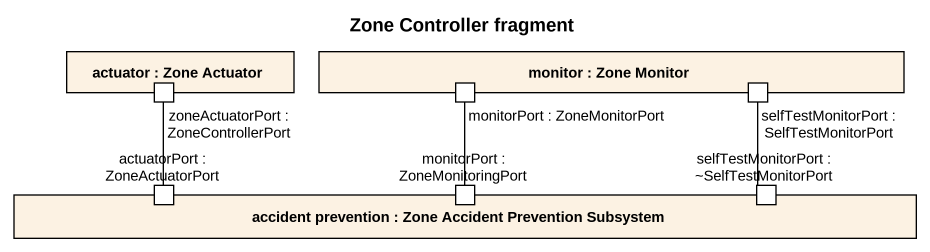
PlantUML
@startuml
title Zone Controller fragment
rectangle "actuator : Zone Actuator" as actuator {
  port "zoneActuatorPort : ZoneControllerPort" as zoneActuatorPort
}
rectangle "monitor : Zone Monitor" as monitor {
  port "monitorPort : ZoneMonitorPort" as monitorPort_ZoneMonitorPort
  port "selfTestMonitorPort : SelfTestMonitorPort" as selfTestMonitorPort
}
rectangle "accident prevention : Zone Accident Prevention Subsystem" as accident_prevention {
  port "actuatorPort : ZoneActuatorPort" as actuatorPort
  port "monitorPort : ZoneMonitoringPort" as monitorPort
  port "selfTestMonitorPort : ~SelfTestMonitorPort" as selfTestMonitorPort_2
}
monitorPort_ZoneMonitorPort -- monitorPort
selfTestMonitorPort -- selfTestMonitorPort_2
actuatorPort -up- zoneActuatorPort
@enduml
